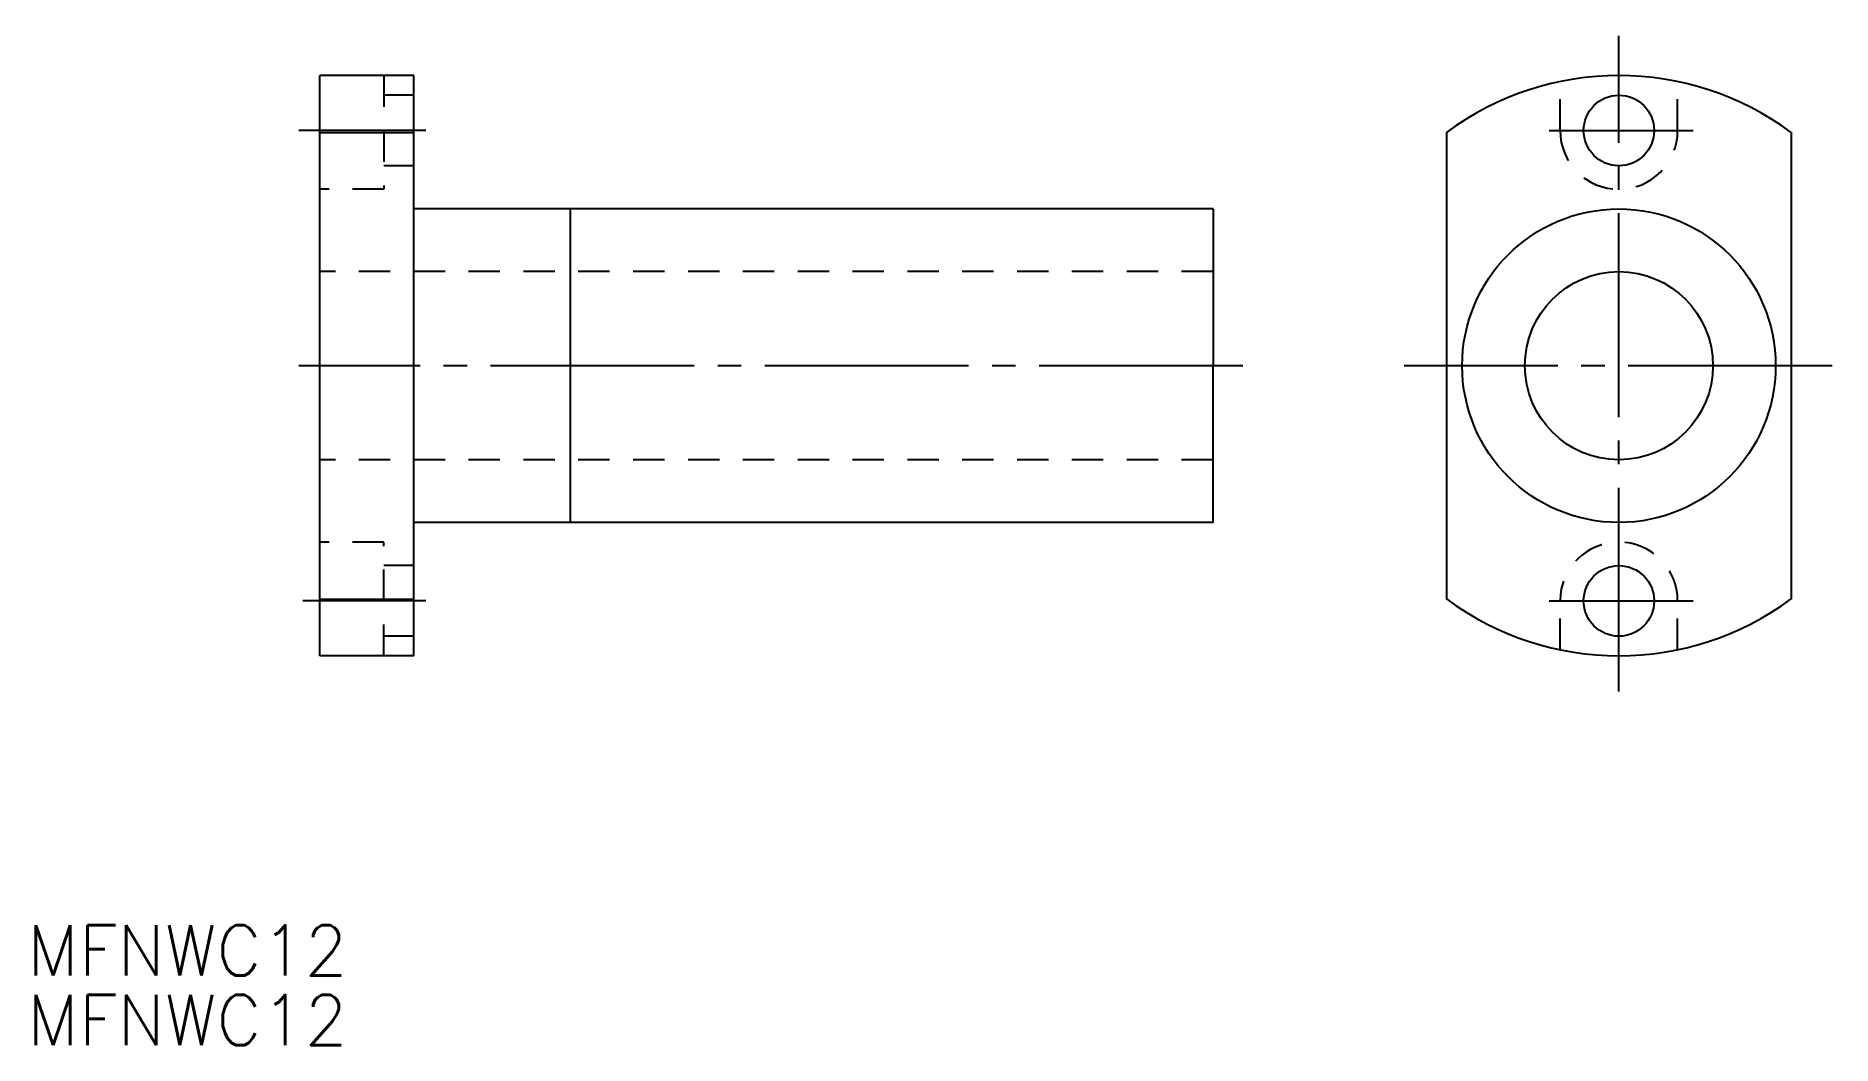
# Model space of a CAD drawing. Extents: x 90 to 205, y 139 to 203.
import ezdxf

# ---------------------------------------------------------------- set-up
doc = ezdxf.new("R2010")
doc.units = 0
doc.linetypes.add('CENTER', pattern=[17.5, 13, -1.5, 1.5, -1.5])
doc.linetypes.add('DASHED', pattern=[3.5, 2, -1.5])
doc.layers.get('0').update_dxf_attribs({"linetype": 'CONTINUOUS'})
doc.layers.add('CENTER', color=1, linetype='CENTER')
doc.styles.get("Standard").update_dxf_attribs({"font": 'txt.shx', "bigfont": '@extfont2.shx'})

msp = doc.modelspace()

# ---------------------------------------------------------------- linework, layer by layer
at = {"color": 7, "linetype": 'CONTINUOUS'}
for p, q in [((114.35, 200.53), (108.35, 200.53)), ((108.35, 163.53), (108.35, 200.53)), ((114.35, 163.53), (114.35, 200.53)), ((108.35, 196.9), (114.35, 196.9)), ((180.25, 196.9), (180.25, 167.15)), ((202.25, 196.9), (202.25, 167.15)), ((165.35, 192.03), (114.35, 192.03)), ((124.35, 172.03), (124.35, 192.03)), ((165.35, 192.03), (165.35, 182.03)), ((165.35, 172.03), (165.35, 182.03)), ((165.35, 172.03), (114.35, 172.03)), ((108.35, 167.15), (114.35, 167.15)), ((114.35, 163.53), (108.35, 163.53))]:
    msp.add_line(p, q, dxfattribs=at)
at = {"color": 3, "linetype": 'DASHED'}
for p, q in [((112.45, 200.53), (112.45, 193.28)), ((187.5, 197.03), (187.5, 200.14)), ((195, 197.03), (195, 200.14)), ((114.35, 199.28), (112.45, 199.28)), ((114.35, 194.78), (112.45, 194.78)), ((112.45, 193.28), (108.35, 193.28)), ((165.35, 188.03), (108.35, 188.03)), ((165.35, 176.03), (108.35, 176.03)), ((112.45, 170.78), (108.35, 170.78)), ((112.45, 163.53), (112.45, 170.78)), ((114.35, 169.28), (112.45, 169.28)), ((187.5, 163.91), (187.5, 167.03)), ((195, 163.91), (195, 167.03)), ((114.35, 164.78), (112.45, 164.78))]:
    msp.add_line(p, q, dxfattribs=at)
at = {"color": 7, "linetype": 'CONTINUOUS'}
for centre, radius in [((191.25, 197.03), 2.25), ((191.25, 182.03), 10), ((191.25, 182.03), 6), ((191.25, 167.03), 2.25)]:
    msp.add_circle(centre, radius, dxfattribs=at)
for start, end in [(53.5163, 126.4837), (233.5163, 306.4837)]:
    msp.add_arc((191.25, 182.03), 18.5, start, end, dxfattribs=at)
at = {"color": 3, "linetype": 'DASHED'}
for centre, start, end in [((191.25, 197.03), 180, 0), ((191.25, 167.03), 0, 180)]:
    msp.add_arc(centre, 3.75, start, end, dxfattribs=at)
at = {"layer": 'CENTER', "color": 1, "linetype": 'CENTER'}
for p, q in [((191.25, 161.25), (191.25, 203.06)), ((115.11, 197.03), (107.02, 197.03)), ((186.79, 197.03), (195.98, 197.03)), ((167.25, 182.03), (107.02, 182.03)), ((167.25, 182.03), (107.02, 182.03)), ((204.85, 182.03), (177.54, 182.03)), ((115.11, 167.03), (107.27, 167.03)), ((186.79, 167.03), (195.98, 167.03))]:
    msp.add_line(p, q, dxfattribs=at)

# ---------------------------------------------------------------- texts
at = {"color": 7, "linetype": 'CONTINUOUS'}
for p in [(89.69, 143.14), (89.69, 138.7)]:
    msp.add_text('MFNWC12', height=3.2, dxfattribs=at).set_placement(p)

doc.saveas('drawing.dxf')
